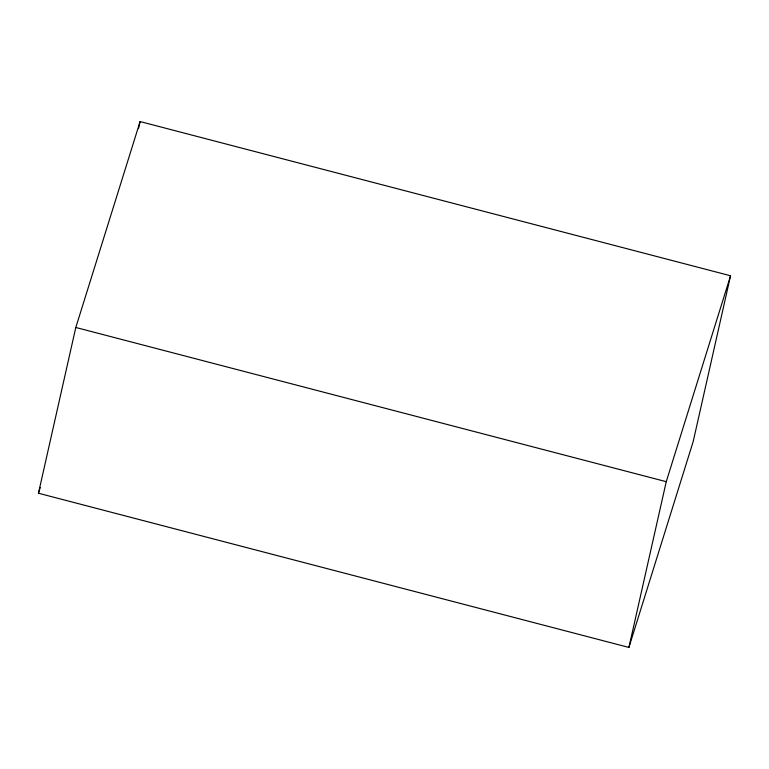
<?xml version="1.0" encoding="UTF-8"?>
<svg xmlns="http://www.w3.org/2000/svg" width="769" height="769" viewBox="0 0 769 769"><rect width="100%" height="100%" fill="white"/><g stroke="black" fill="none" stroke-linecap="round" stroke-linejoin="round"><path stroke-width="1.15" d="M38.45 493.227L75.804 327.469L140.102 121.56L730.55 275.773L693.196 441.531L628.898 647.44L38.45 493.227L40.238 487.508M138.526 128.567L140.102 121.56M628.898 647.44L666.252 481.682L730.55 275.773M75.804 327.469L666.252 481.682"/></g></svg>
